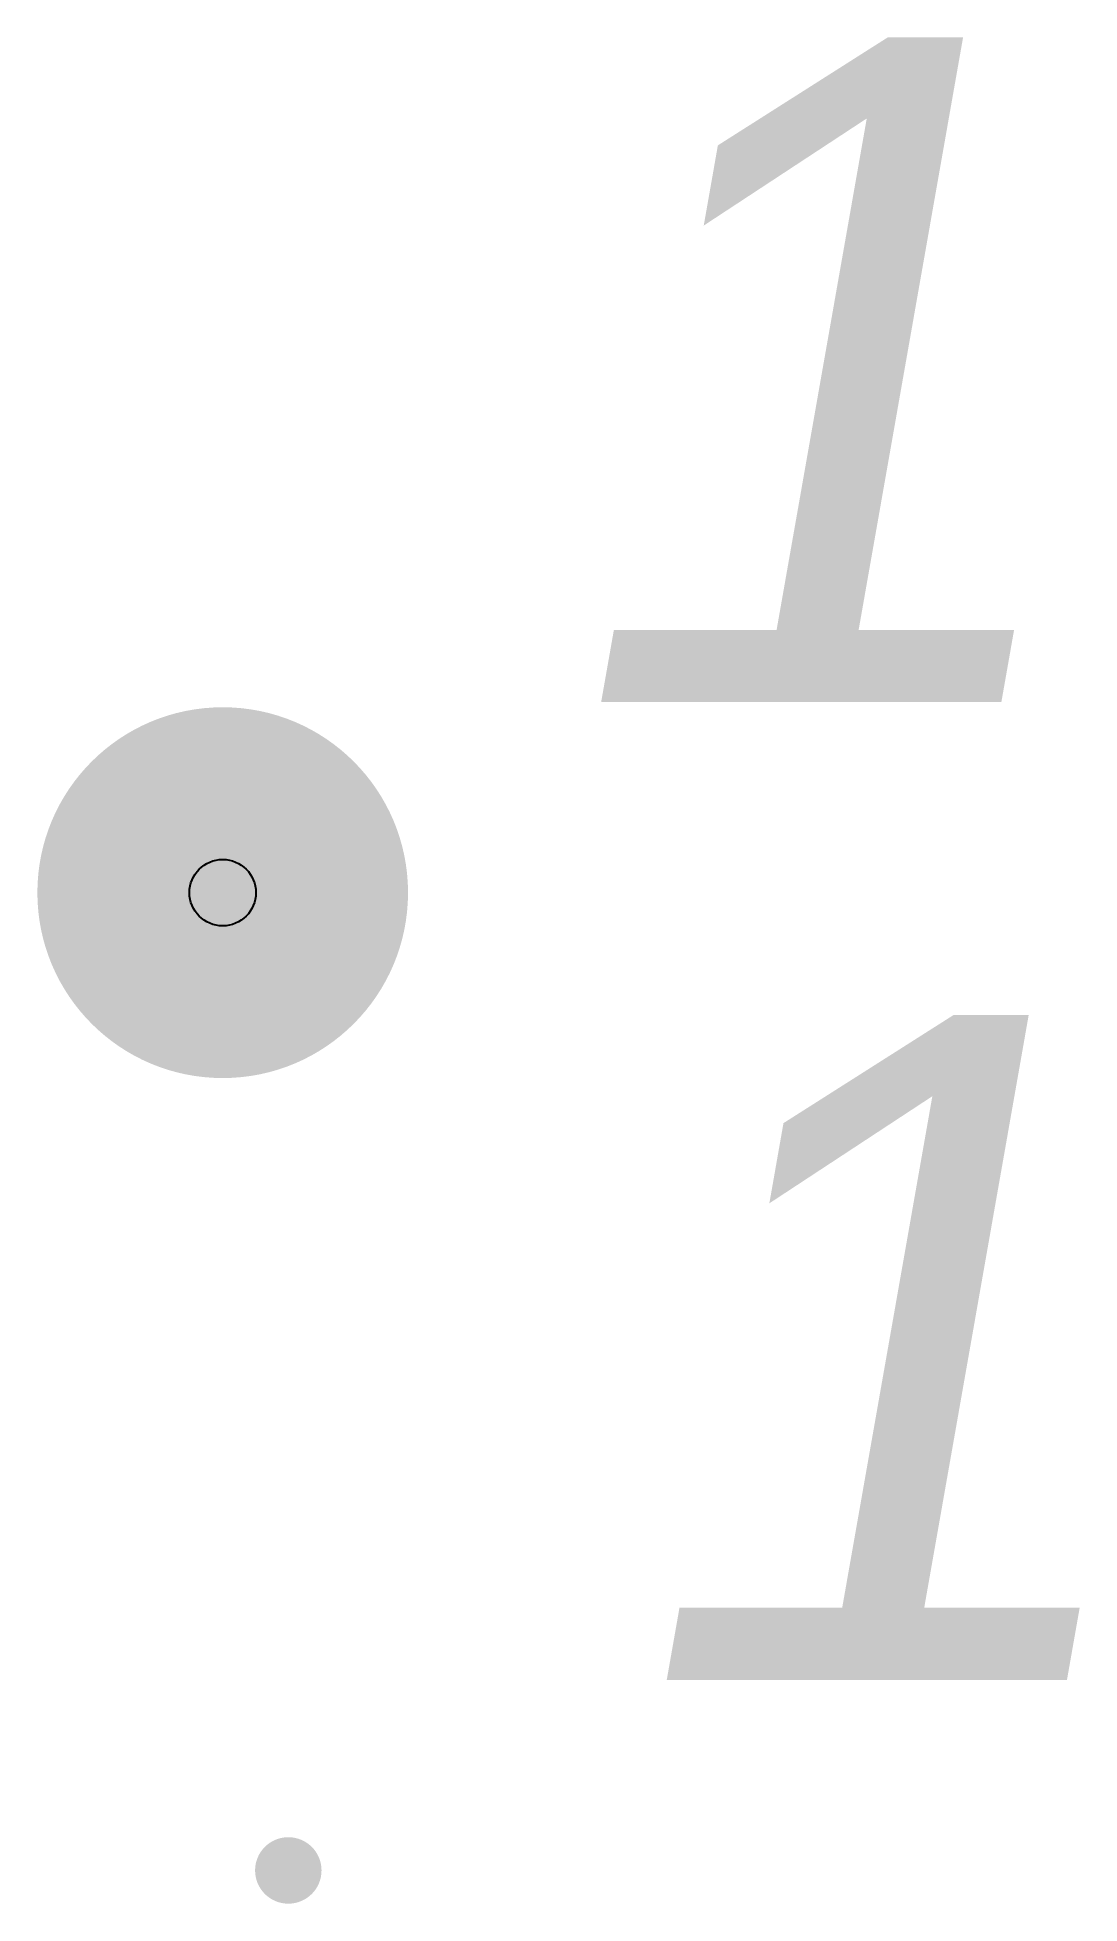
# Model space of a CAD drawing. Header units: metres. Extents: x -0.68 to 2.14, y -0.09 to 4.96.
import ezdxf

# ---------------------------------------------------------------- set-up
doc = ezdxf.new("R2010")
doc.units = ezdxf.units.M
doc.styles.get("Standard").update_dxf_attribs({"font": 'arial.ttf'})

# ---------------------------------------------------------------- blocks, each defined once
blk = doc.blocks.new('PunktGranicznyNiestabilizowany')
at = {"true_color": 0x000000}
h = blk.add_hatch(color=18, dxfattribs=at)
h.dxf.hatch_style = 1
h.paths.add_polyline_path([(-0.09, 0, 1), (0.09, 0, 1)])
at = {"color": 0, "linetype": 'Continuous', "lineweight": -2, "oblique": 10}
blk.add_attdef('ID', (0.6281, 0.5815), '', height=1.8, dxfattribs=at)
at = {"flags": 1}
for tag, p in [('BPP', (-3.8935, 0.0834)), ('ZRD', (-3.9178, -1.3743)), ('STB', (-4.0235, -2.5673)), ('RZG', (-4.0943, -3.7674)), ('PLIK', (-4.1727, -5.4555))]:
    blk.add_attdef(tag, p, '', height=1, dxfattribs=at)
blk = doc.blocks.new('PunktGranicznyStabilizowany')
at = {"true_color": 0xffffff}
h = blk.add_hatch(color=7, dxfattribs=at)
h.dxf.hatch_style = 1
edge = h.paths.add_edge_path()
edge.add_arc((0, 0), 0.502, 0, 360)
edge = h.paths.add_edge_path(flags=17)
edge.add_arc((0, 0), 0.09, 0, 360)
at = {"true_color": 0x000000}
h = blk.add_hatch(color=18, dxfattribs=at)
h.dxf.hatch_style = 1
h.paths.add_polyline_path([(-0.09, 0, 1), (0.09, 0, 1)])
blk.add_circle((0, 0), 0.09)
at = {"color": 0, "linetype": 'Continuous', "lineweight": -2, "oblique": 10}
blk.add_attdef('ID', (0.6281, 0.5815), '', height=1.8, dxfattribs=at)
at = {"flags": 1}
for tag, p in [('BPP', (-3.8935, 0.0834)), ('ZRD', (-3.9178, -1.3743)), ('STB', (-4.0235, -2.5673)), ('RZG', (-4.0943, -3.7674)), ('PLIK', (-4.1727, -5.4555))]:
    blk.add_attdef(tag, p, '', height=1, dxfattribs=at)

msp = doc.modelspace()

# ---------------------------------------------------------------- block references
ref = msp.add_blockref('PunktGranicznyStabilizowany', (-0.1777, 2.6475))
ref.add_attrib('ID', '1', (0.6559, 3.1635), dxfattribs={"color": 0, "linetype": 'Continuous', "lineweight": -2, "height": 1.8, "oblique": 10})
ref = msp.add_blockref('PunktGranicznyNiestabilizowany', (0, 0))
ref.add_attrib('ID', '1', (0.8336, 0.516), dxfattribs={"color": 0, "linetype": 'Continuous', "lineweight": -2, "height": 1.8, "oblique": 10})
msp.add_blockref('PunktGranicznyNiestabilizowany', (0, 0))

doc.saveas('drawing.dxf')
